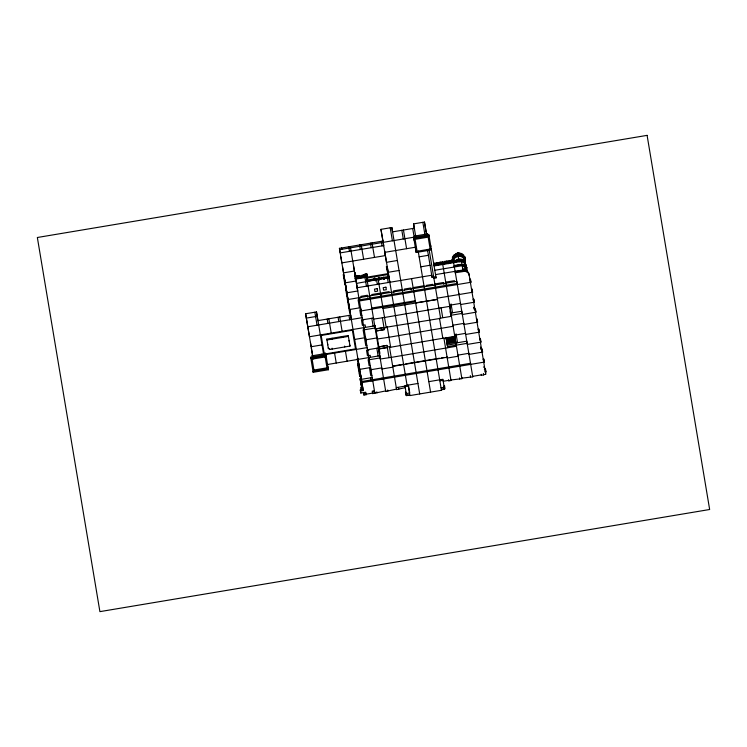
<?xml version="1.0" encoding="UTF-8"?>
<svg xmlns="http://www.w3.org/2000/svg" width="747" height="747" viewBox="0 0 747 747"><rect width="100%" height="100%" fill="white"/><g stroke="black" fill="none" stroke-linecap="round" stroke-linejoin="round"><path stroke-width="1.12" d="M460.918 256.109L461.03 253.41L459.358 253.074L459.452 255.39M459.293 253.578L459.928 255.213L457.528 252.645C456.884 254.111 459.508 253.429 459.778 255.166L457.201 254.932M459.358 253.074L459.321 255.474M459.442 254.447L459.377 254.96L459.237 254.092M464.055 262.589L465.017 262.496C466.67 258.77 463.495 254.503 459.573 254.372L457.93 254.96M454.017 257.612L452.467 257.099L452.318 261.543L452.094 260.245M456.492 255.138L456.772 254.466M456.921 254.587L456.352 255.315M465.381 263.915L464.559 262.692L464.839 259.442L465.39 259.349L464.681 256.538L463.159 257.192M464.867 270.741L465.568 270.041L463.159 269.107L462.916 270.022L435.529 274.616M457.164 253.812L457.528 252.645L459.732 255.1L459.33 254.662M364.863 276.838L364.471 274.513L366.646 274.149L366.534 276.801L370.297 299.136M360.904 376.918L360.11 378.832L360.446 380.83L361.529 380.653M460.423 254.858L461.03 253.41M461.562 255.399L462.542 254.129L462.44 255.857L461.048 255.194L461.254 254.708M462.178 256.707L462.767 255.437M453.896 256.837L453.13 258.135L452.99 257.267M463.467 265.717L463.952 264.886L463.392 265.288L464.083 265.615M463.215 257.603L464.008 256.501L463.794 255.203L462.542 254.129M367.253 281.096L367.729 280.564L367.179 280.657M456.109 260.703A5.518 5.061 -9.6 0 1 458.714 259.582L463.131 259.975L464.27 260.955L464.709 263.224L465.241 263.047L464.419 261.823M463.028 261.702L463.131 259.975A6.069 5.565 -9.6 0 0 454.662 261.394M465.278 265.39L465.755 264.868L465.092 262.178L464.559 262.356L465.017 262.496M452.831 259.993L452.28 259.956L453.522 256.987L453.298 255.679L454.493 254.503L455.894 255.539M455.614 256.034L456.24 255.418M464.727 266.539L465.409 264.475M463.962 258.714L464.905 257.836L464.681 256.538M464.008 256.501L463.504 256.398L464.326 257.622M464.027 262.561L464.494 262.253L465.316 263.476L465.932 267.193M465.39 259.349L464.363 259.975L464.391 261.291L465.428 260.946L465.204 259.639M456.548 261.282L458.845 260.376A6.069 5.565 -9.6 0 1 463.355 261.273L464.494 262.253M464.905 257.836L464.401 258.06L464.176 256.753M464.783 263.663L465.306 263.476L465.829 265.362M464.653 266.109L465.755 264.868M454.493 254.503L455.063 256.193L456.417 255.399L455.969 253.644L457.631 253.149L459.069 261.245L463.495 262.15L465.456 264.345M457.369 254.008C460.936 255.054 455.931 250.693 457.855 254.811M457.332 254.353L459.181 254.484M456.193 254.942L459.573 254.372M457.295 254.69L457.855 254.531M360.231 376.255L360.801 376.311L363.219 390.578L360.493 391.036L360.315 389.953L363.033 389.495M456.828 254.998L455.969 253.644M382.996 241.496L380.961 229.348L391.839 227.527L402.549 291.414M414.482 229.18L413.595 223.885L424.473 222.055L426.509 234.203M392.577 231.859L414.333 228.218M363.219 390.578L339.427 248.34L382.94 241.057M339.652 249.647L414.716 237.07L414.548 236.08L427.601 233.886L427.966 236.061L427.601 233.886M413.661 237.425L428.89 234.875L429.067 235.959L413.838 238.517L413.661 237.425L416.172 252.477L431.402 249.928L431.224 248.844L417.097 251.3L415.099 239.329L428.152 237.144L430.151 249.115M415.836 247.145L384.836 252.337L385.377 255.586L341.865 262.879L340.847 256.828M397.376 260.488L386.498 262.309L385.517 256.482M419.132 256.847L428.386 255.297M354.778 273.383L354.956 274.476M354.928 275.97L357.692 275.727L354.965 276.185M364.181 274.42C371.885 273.953 360.708 273.066 364.629 277.128M357.682 277.324L357.402 275.699L355.227 276.063L356.086 281.003L345.207 282.833M355.283 276.39L357.458 276.026M359.204 277.781L358.868 275.792L360.287 275.55L360.502 276.857M363.415 276.876L363.117 275.083L361.697 275.316L361.922 276.614M364.527 274.84L366.702 274.476M437.004 264.242L436.752 262.748L437.985 262.542L438.2 263.84M440.665 263.43L440.441 262.132L439.208 262.337L439.432 263.635M445.576 262.608L445.361 261.301L444.129 261.506L444.353 262.813M446.837 262.599L446.585 261.095L447.817 260.89L448.284 263.691M449.292 262.178L449.05 260.684L450.273 260.479L450.497 261.777M451.814 261.758L451.562 260.264L453.186 259.993L453.494 261.795L453.186 259.993M435.669 263.822L436.902 263.616M438.125 263.411L439.357 263.196M440.59 262.991L441.813 262.785M443.046 262.58L444.278 262.374M445.501 262.169L446.734 261.964M447.967 261.758L449.19 261.553M450.422 261.347L451.702 261.133M354.956 277.781L366.926 275.783M388.169 272.291L399.047 270.47M420.804 266.819L430.048 265.269M355.03 278.22L367.001 276.213L366.917 277.389M433.465 265.082L458.919 260.815M452.971 260.862A6.069 5.565 -9.6 0 1 458.873 255.735A6.069 5.565 -9.6 0 1 464.989 260.311L464.363 259.975L464.802 262.57M355.114 278.715L367.076 276.642M433.979 265.437L458.994 261.245M355.189 279.145L388.365 273.589L387.179 266.455M434.063 265.941L461.45 261.347M388.851 276.455L367.094 280.097L366.758 278.099L388.515 274.457L389.831 282.263M465.372 265.913L464.989 263.654L465.54 263.57M367.617 281.572L367.655 280.134L367.888 281.535M464.634 268.173L466.81 267.809C464.858 262.524 458.126 264.774 454.148 265.643L454.372 266.996M373.192 279.359L375.227 279.023L375.545 280.891M381.894 277.903L383.939 277.557L384.247 279.434M373.519 279.574L374.994 279.322M383.697 277.865L382.221 278.117L382.119 277.539M454.223 266.072C458.322 265.353 464.242 262.981 466.81 267.809M373.267 279.798L375.302 279.462M465.68 264.429L465.129 264.522L465.166 265.801L465.017 264.933L465.568 265.017M369.457 280.816L377.067 279.537M379.243 279.173L386.862 277.903M356.468 283.393L389.038 277.539L389.206 278.547M434.791 270.274L462.188 265.689L465.372 267.463L466.184 270.703L465.829 270.171L467.547 272.141M465.624 265.783L465.353 265.829A5.518 5.061 -9.6 0 0 464.951 264.569M357.197 287.735L431.719 275.251L432.083 277.417L434.801 276.96M455.166 271.656L464.457 270.237A5.182 4.753 -9.6 0 1 469.004 274.13L469.181 275.213A5.182 4.753 -9.6 0 0 464.634 271.32L455.353 272.739M346.44 290.359L345.898 290.452L349.4 311.396L349.941 311.312M428.89 234.875L436.08 277.865L433.904 278.229L433.718 277.146M402.213 289.425L393.51 290.882L393.846 292.871M413.091 287.604L423.969 285.774M434.847 283.953L443.55 282.497L443.886 284.495M445.726 282.133L454.437 280.676L454.596 281.675M470.405 279.201L469.863 279.294L470.05 280.377L470.591 280.293L470.405 279.201L470.927 282.282L359.419 300.957L358.868 297.708M359.036 298.707L360.119 298.52M359.204 299.706L358.112 299.883L359.447 307.867M359.232 299.874L457.145 283.477M471.712 290.359L471.534 289.276L472.076 289.182L472.263 290.266L471.712 290.359L470.199 281.292L470.741 281.199L470.927 282.282M312.648 355.787L305.607 313.759L316.485 311.938L323.694 354.881M306.345 318.101L317.223 316.28M360.866 309.678L359.783 309.865L360.782 315.85L361.865 315.664M415.295 300.742L371.782 308.035L371.969 309.118M473.383 300.331L473.196 299.248L473.747 299.155L473.925 300.247L473.383 300.331L471.861 291.265L472.412 291.181L472.59 292.264L437.238 298.184M317.951 320.612L350.595 315.15M307.811 326.775L362.202 317.662L362.753 320.911M364.172 319.38L361.445 319.837L362.37 325.328L365.087 324.87L365.507 327.363M362.566 319.828L373.453 318.007M473.747 299.155L474.261 302.236L460.666 304.515L460.479 303.431L449.601 305.252L449.787 306.335L384.546 317.484L373.631 319.09L373.397 317.736M375.293 325.729L309.482 336.748L305.607 313.759M450.899 313.058L461.777 311.238L462.328 314.496L475.932 312.218L475.409 309.137L474.868 309.23L475.055 310.313L475.596 310.22L475.409 309.137M364.209 329.632L363.117 329.819L364.284 336.804L365.376 336.617M364.237 329.81L375.115 327.989M451.272 315.234L462.15 313.413M475.204 311.219L475.746 311.135L475.932 312.218M383.977 327.447L375.816 328.82L379.149 348.765L387.31 347.402M375.302 329.072L384.005 327.616M387.301 327.279L386.18 327.251L440.609 318.353L435.015 284.952M446.024 337.401L447.313 345.105L456.015 343.648L454.783 336.271L442.859 338.494L439.488 318.315L451.449 316.317L449.61 305.308M326.822 339.129L348.242 335.543L348.391 336.411L326.971 339.997L326.822 339.129L328.419 348.672L329.511 348.485L329.679 349.484L350.007 346.076L348.242 335.543M375.629 331.061L384.341 329.604L382.333 317.634M322.022 344.909L311.144 346.729L310.416 342.387M354.657 339.437L365.535 337.616L366.086 340.865M477.081 319.109L476.539 319.202L476.717 320.286L477.258 320.192L477.081 319.109L477.594 322.19L463.999 324.469L463.812 323.386L452.934 325.206L453.121 326.29L388.972 337.261L377.515 338.951L377.328 337.868L365.909 339.782M365.703 338.615L364.62 338.793L365.787 345.777L366.87 345.6M478.388 330.267L478.201 329.184L478.743 329.091L478.93 330.174L478.388 330.267L476.866 321.201L477.417 321.107L477.594 322.19M311.555 355.889L324.609 353.704L324.777 354.704L367.207 347.588L367.757 350.847M310.668 357.243L325.897 354.694L326.084 355.777L310.855 358.327L310.668 357.243L313.189 372.295L328.419 369.746L325.897 354.694M378.299 347.028L386.974 345.403L378.85 346.935M367.571 349.764L379 347.85L379.121 348.606L378.449 347.943M480.05 340.24L479.873 339.157L480.414 339.063L480.601 340.146L480.05 340.24L478.538 331.173L479.079 331.089L479.266 332.172L465.661 334.451L465.484 333.358L454.606 335.188L454.783 336.271M325.16 356.954L312.106 359.139L314.113 371.11L327.167 368.925L325.15 356.87L325.328 357.953M369.251 349.811L366.534 350.268L367.449 355.759L370.176 355.301L370.503 357.299M326.448 364.676L379.756 355.749L380.307 358.999L391.223 357.393L456.454 346.244L455.903 342.994M455.362 343.088L466.782 341.174L467.333 344.423L480.928 342.145L480.414 339.063M369.205 359.568L368.122 359.746L369.121 365.731L370.213 365.554M369.242 359.737L380.12 357.916M447.565 346.617L467.146 343.34M359.662 369.373L370.54 367.543L371.091 370.801M482.086 349.045L481.535 349.138L481.722 350.222L482.263 350.128L482.086 349.045L482.599 352.126L469.004 354.405L468.817 353.312L457.939 355.142L458.126 356.226L447.248 358.046L447.061 356.963M370.914 369.718L381.792 367.897L381.969 368.981L392.847 367.15L392.67 366.067L403.548 364.247M405.724 363.882L413.334 362.612M414.426 362.426L435.09 358.962M436.183 358.784L439.441 358.233M441.617 357.869L443.793 357.505M392.717 366.375L447.117 357.262M360.596 375.013L359.979 374.667L360.521 374.574L361.884 382.595L484.271 362.099L483.748 359.018L483.206 359.111L483.393 360.194L483.935 360.101L483.748 359.018M371.875 375.526L370.792 375.713L369.457 367.729M361.203 378.654L360.11 378.832L361.912 389.504L361.371 389.598L361.034 387.6L362.668 387.329M361.333 379.345L372.211 377.524L372.762 380.774M361.697 381.512L470.489 363.294L470.666 364.377M483.542 361.109L484.084 361.016L484.271 362.099M483.421 367.104L483.963 367.01M484.327 369.177L485.419 368.999L485.606 370.082L485.055 370.176L484.878 369.093M485.205 371.082L485.755 370.988L485.933 372.081L485.391 372.165L485.205 371.082L485.727 374.163L481.46 375.396L481.273 374.303M360.652 391.951L360.829 393.034L365.722 392.212L366.142 394.705L363.966 395.07L363.78 393.986M374.424 390.756L372.249 391.12L372.669 393.613L385.639 390.924M417.947 383.463L404.911 385.648L406.583 395.621L409.823 395.079M428.825 381.642L442.887 379.289L444.558 389.262L441.365 389.794M396.274 387.609L404.995 386.143M365.89 393.211L363.714 393.576L363.537 392.492L363.966 395.07M374.592 391.755L372.417 392.119L372.669 393.613M405.079 386.647L408.581 385.966L409.748 392.95L406.247 393.632L406.023 392.324M439.871 380.821L443.055 380.288M366.058 394.211L372.585 393.109M396.517 389.103L385.723 391.428L385.461 389.841M405.248 387.646L396.601 389.607L396.424 388.515M450.917 379.99L461.879 378.673L456.268 345.161M461.795 378.169L472.758 376.852L455.11 271.329M472.674 376.348L481.376 374.891L481.46 375.396M448.639 379.775L448.826 380.858L451.001 380.494L443.905 338.092L389.551 347.42L390.644 347.234L387.263 327.065M441.038 387.805L444.222 387.273L444.007 385.966M405.901 394.911L408.17 394.752M442.205 389.056L444.997 388.589L444.502 385.592M459.666 254.839L457.528 252.645L458.537 254.708L459.172 254.606L457.883 254.662L457.528 252.645L458.882 254.157M464.317 260.862L465.428 260.946M458.434 254.503L459.909 255.129M458.602 254.699L461.011 255.306M460.367 260.815L461.767 261.095M463.579 270.153L462.916 270.022L462.188 265.689M453.205 258.574L452.467 257.099M453.971 257.276L453.522 256.987L454.718 255.801L456.342 254.97L456.193 254.101M462.804 260.395L463.803 261.254M464.559 262.692L462.038 261.048L458.863 260.88L458.854 260.386L434.511 264.457L434.296 263.159L435.52 262.953L435.744 264.251M466.903 271.189L464.587 269.116L465.568 270.041M386.862 267.977L387.562 268.817M359.13 366.338L358.392 365.274M457.528 252.645L458.966 254.68M375.246 280.05L374.751 277.893L375.218 280.676L374.901 278.752M474.074 301.153L474.261 302.236M480.751 341.062L480.928 342.145M482.413 351.043L482.599 352.126M470.199 281.292L470.377 282.375M471.861 291.265L472.048 292.348M476.866 321.201L477.053 322.284M478.538 331.173L478.724 332.256M482.058 352.21L481.871 351.127L483.393 360.194M485.541 373.08L485.727 374.163M474.326 309.314L473.953 307.148L474.289 309.146M480.993 349.222L480.629 347.056L480.965 349.054M466.52 267.043L465.726 267.986L466.24 271.086M464.615 258.145L464.765 259.013M465.092 262.178L465.717 265.885M464.989 263.654L465.39 266.035M483.365 373.444L483.636 375.022M462.216 254.559L462.365 255.418M460.834 253.887L461.048 255.194M463.159 269.107L463.523 271.273M463.308 270.283L463.495 271.376M463.103 270.321L463.289 271.404M461.375 260.918L462.113 265.25M454.839 254.895L454.988 255.763M453.644 262.655L455.474 273.505M457.323 284.56L456.772 281.311L347.99 299.528L346.15 288.687M458.807 293.459L458.994 294.542M472.571 375.769L472.758 376.852M451.562 260.264L451.776 261.562M470.311 375.629L470.582 377.216M449.05 260.684L449.264 261.992M446.585 261.095L446.809 262.402M443.12 263.019L442.896 261.711L441.673 261.917L441.888 263.224M442.308 261.814L442.532 263.112M442.607 263.551L442.691 264.046M442.766 264.485L456.015 343.648M450.871 312.844L451.449 316.317M454.886 336.869L446.183 338.326M455.035 337.784L446.332 339.241M455.194 338.708L446.491 340.165M455.343 339.633L446.641 341.09M455.502 340.557L446.799 342.014M455.651 341.472L446.949 342.929M455.81 342.397L447.108 343.853M461.609 377.086L461.879 378.673M459.517 377.954L459.704 379.037M436.752 262.748L436.976 264.046M430.636 245.352L430.823 246.435M435.893 276.782L436.08 277.865M442.691 317.447L441.075 307.792M447.313 345.105L447.752 347.7L446.08 337.728M450.815 379.411L451.001 380.494M425.08 235.51L425.267 236.603M422.849 222.335L425.043 235.342M427.601 250.562L427.415 249.479L432.083 277.417M443.036 380.195L443.223 381.278L448.742 380.354L448.826 380.858M444.334 387.964L444.558 389.262M413.595 223.885L415.799 236.892M418.348 252.112L418.171 251.029L441.449 390.298L409.907 395.583L408.151 385.107M414.548 236.08L414.912 238.246M412.699 228.489L414.165 237.163M413.987 239.423L414.174 240.506M415.407 247.901L415.593 248.984M415.659 249.405L415.846 250.488M415.995 251.394L416.172 252.477M403.455 230.039L406.592 248.686M401.821 230.309L403.287 238.984M402.381 290.424L402.932 293.674M390.214 227.798L392.408 240.805M380.961 229.348L383.715 245.614L340.202 252.897L339.427 248.34M384.584 250.833L385.135 254.092M392.054 295.495L383.164 242.355M386.601 266.464L387.114 269.48M387.161 269.77L387.376 271.077M387.422 271.366L387.646 272.664M387.693 272.963L387.842 273.832M388.207 276.045L388.505 277.828L388.132 275.578M386.348 266.586L386.638 268.36M388.225 277.837L387.889 275.848M381.315 241.328L382.081 245.884M387.469 278.201L388.207 282.534M406.359 394.323L406.583 395.621M405.434 392.138L405.938 395.135M398.515 387.656L398.777 389.243M379.056 278.099L378.916 277.23L379.411 280.218M372.062 242.878L374.499 257.407M378.225 279.752L381.175 297.315M382.66 306.205L383.043 308.511L437.443 299.398L415.649 302.824L411.597 278.622M370.437 243.148L371.203 247.705M376.591 280.022L377.328 284.364M384.061 327.952L386.264 327.746L380.989 296.232M384.341 329.604L376.18 330.977M387.226 346.907L389.43 346.701L396.601 389.607M387.721 389.981L387.898 391.064M367.319 276.455L366.898 273.962M361.184 244.699L363.621 259.228M374.714 325.599L375.246 328.745M359.55 244.969L360.325 249.526M364.471 274.513L366.45 286.185M381.829 378.141L382.006 379.224M358.868 275.792L359.176 277.585M376.843 391.802L377.02 392.885M355.189 272.552L355.852 276.502M350.306 246.519L374.845 393.249L374.667 392.166M353.611 266.277L354.414 271.03L343.536 272.851L342.518 266.8M356.945 286.232L357.496 289.491M363.873 327.644L364.424 330.893M368.878 357.57L369.429 360.82M348.672 246.799L349.447 251.347M370.577 377.795L371.128 381.054M341.603 247.976L341.827 249.283M365.955 393.622L366.142 394.705M344.124 276.539L346.869 292.805L357.748 290.985L355.507 277.688M345.562 285.186L345.749 286.269M348.186 300.836L349.652 309.51L360.54 307.689L361.081 310.939L415.463 301.741L430.571 392.119M349.783 310.378L351.323 319.483M358.635 363.294L359.68 369.588M343.228 274.551L344.983 285.093M358.065 363.322L358.317 364.844M358.653 366.852L358.924 368.448M359.456 371.642L359.69 373.024M357.822 363.556L358.121 365.33M358.653 368.523L358.345 366.646M359.41 373.033L359.746 375.031M357.766 364.872L359.699 376.404M348.961 315.421L349.689 319.753M361.034 387.6L361.399 389.766M349.054 340.38L349.194 341.248M349.857 345.207L350.007 346.076M339.717 316.971L342.117 331.285M342.976 336.43L343.125 337.299M344.591 346.094L344.74 346.963M338.083 317.242L338.811 321.583M341.342 336.701L341.491 337.569M328.829 318.792L331.238 333.106M332.098 338.251L332.238 339.119M327.205 319.062L327.933 323.404M330.463 338.522L330.613 339.39M332.079 348.186L332.228 349.054M329.53 348.616L329.679 349.484M327.634 343.965L327.784 344.834M328.278 347.803L328.419 348.672M326.234 356.683L326.42 357.766M327.905 366.665L328.082 367.748M328.232 368.654L328.419 369.746M327.167 368.925L326.981 367.841L313.927 370.026L314.113 371.11M323.722 355.058L323.909 356.142M314.861 312.218L317.055 325.225M321.892 354.153L322.443 357.411M311.35 348.027L313.198 358.962M313.002 371.212L313.189 372.295M472.076 289.182L472.59 292.264M478.743 329.091L479.266 332.172M485.419 368.999L485.933 372.081M469.004 274.13L470.05 280.377M473.719 302.33L475.055 310.313M475.381 312.302L476.717 320.286M480.386 342.238L481.722 350.222M483.72 362.192L485.055 370.176M466.735 267.37L467.575 272.366M465.885 267.351L465.26 263.607M457.631 253.149L458.088 255.894M458.63 259.078L458.714 259.582M453.41 261.291L453.569 262.225M450.273 260.479L450.525 261.973M445.361 261.301L445.604 262.804M451.048 303.917L452.533 312.788M456.053 333.853L457.537 342.724M449.983 310.939L450.357 313.152M440.441 262.132L440.693 263.626M437.985 262.542L438.237 264.036M429.226 250.292L435.184 285.952M424.473 222.055L426.145 232.037M432.84 285.317L432.672 284.318L426.145 285.41L426.313 286.409M411.252 289.957L410.915 287.968L404.388 289.061L404.557 290.051M391.839 227.527L392.511 231.514M402.745 292.591L419.693 393.94M391.867 294.411L407.068 385.284M386.657 266.791L387.87 274.028M389.327 292.609L389.159 291.61L381.549 292.88L381.717 293.879M379.541 294.243L379.373 293.244L371.754 294.523L371.922 295.523M386.974 345.403L389.01 357.542M366.646 274.149L367.263 277.772M367.552 279.509L367.916 281.703M379.56 351.221L379.924 353.443M370.11 298.053L385.723 391.428M371.819 318.334L373.117 326.094M376.824 348.261L378.122 356.02M367.739 297.25L367.403 295.252L360.876 296.344L361.044 297.343M363.117 275.083L363.453 277.072M361.847 276.185L362.006 277.118M360.437 276.418L360.586 277.352M357.654 275.512L357.962 277.398M357.402 275.699L357.757 277.828M355.049 273.346L355.413 275.559M350.707 315.953L343.779 274.522M357.822 358.383L361.931 382.987L360.848 383.174L361.175 385.172M357.271 358.476L360.269 376.469M361.576 387.506L361.912 389.504M360.315 389.953L360.829 393.034M345.45 351.239L347.122 361.212M334.572 353.06L336.243 363.033M316.485 311.938L317.97 320.808M387.497 348.485L387.338 347.57L378.636 349.026L379.868 356.394M453.438 261.487L453.513 261.973M464.466 261.73L464.438 260.404A5.518 5.061 -9.6 0 0 458.163 256.324L455.558 257.454A5.518 5.061 -9.6 0 0 453.532 260.908M460.516 261.683A5.518 5.061 -9.6 0 0 459.078 261.749L458.854 260.386A6.069 5.565 -9.6 0 1 463.345 261.282M464.13 263.019A5.518 5.061 -9.6 0 1 464.877 264.13M452.906 260.432A6.069 5.565 -9.6 0 1 458.798 255.306A6.069 5.565 -9.6 0 1 464.914 259.881M453.457 260.47A5.518 5.061 -9.6 0 1 453.793 259.181M647.098 135.366L37.35 237.499L99.902 611.634L709.65 509.501L647.098 135.366M377.216 288.669L374.49 289.126L374.91 291.619L377.627 291.162L377.216 288.669M385.919 287.212L383.202 287.67L383.613 290.163L386.33 289.705L385.919 287.212M352.379 330.239L321.191 335.468L324.133 353.107L325.225 352.92L325.393 353.919L355.497 348.877L352.379 330.239M383.921 279.219L383.603 277.296L383.921 279.219M373.649 280.358L373.416 278.995L373.649 280.358M458.938 261.319L458.854 260.386L458.938 261.31"/></g></svg>
